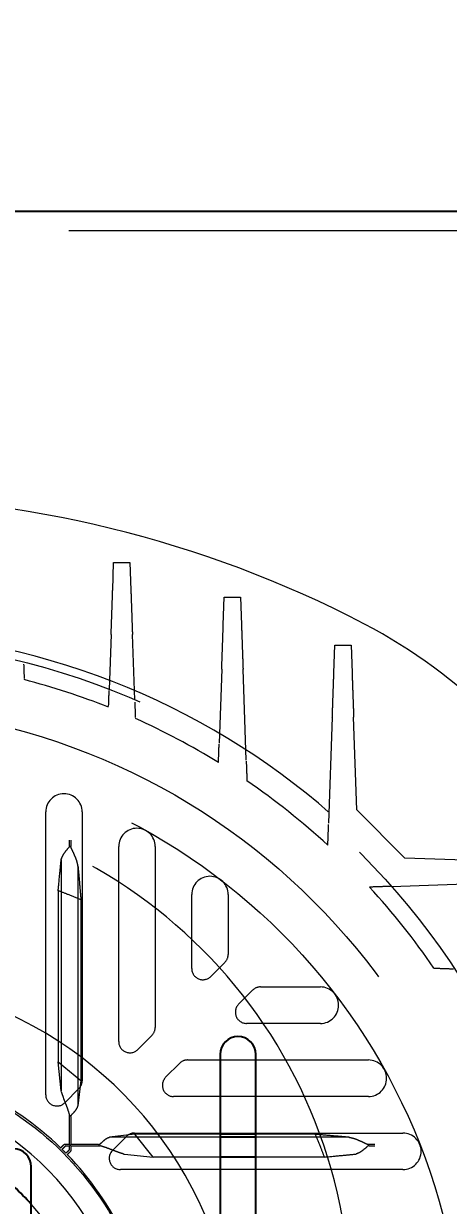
# Model space of a CAD drawing. Header units: millimetres. Extents: x 1293 to 41893, y 1011 to 26911.
# Drawn here: x 16766.4 to 16816.8, y 6790.5 to 6930.7 of the extents above; entities that cross this region are included whole.
import ezdxf

# ---------------------------------------------------------------- set-up
doc = ezdxf.new("R2010")
doc.units = ezdxf.units.MM
doc.header["$LTSCALE"] = 50
doc.linetypes.add('HIDDEN', pattern=[1.905, 1.27, -0.635])
doc.layers.add('CAPA_1', color=7, linetype='Continuous')
doc.styles.add('SLDTEXTSTYLE0', font='TXT', dxfattribs={"width": 0.75})
doc.dimstyles.new('SLDDIMSTYLE0', dxfattribs={"dimtxt": 100, "dimasz": 100, "dimexe": 0, "dimexo": 0.0625, "dimgap": 25, "dimtad": 2, "dimdec": 0, "dimlfac": 1.5, "dimrnd": 1e-09, "dimzin": 12, "dimdsep": 46, "dimtxsty": 'SLDTEXTSTYLE0', "dimsah": 1, "dimcen": 0.09, "dimadec": 0, "dimazin": 3, "dimtfac": 1, "dimtdec": 0, "dimtofl": 0, "dimtmove": 0, "dimatfit": 3, "dimfxl": 1, "dimfrac": 2, "dimtolj": 1, "dimtzin": 12, "dimarcsym": 0})

# ---------------------------------------------------------------- blocks, each defined once
blk = doc.blocks.new('_D_5')
at = {"layer": 'CAPA_1', "transparency": 16777216}
for p, q in [((11574.4, 7831.18), (17588.06, 7831.18)), ((17538.06, 7831.18), (17538.06, 4708.49)), ((16485.16, 4708.49), (17588.06, 4708.49))]:
    blk.add_line(p, q, dxfattribs=at)
for points in [[(17538.06, 7831.18), (17522.68, 7731.18), (17553.45, 7731.18)], [(17538.06, 4708.49), (17553.45, 4808.49), (17522.68, 4808.49)]]:
    blk.add_solid(points, dxfattribs=at)
at = {"layer": 'CAPA_1', "transparency": 16777216, "insert": (17409.15, 6122.06), "char_height": 100, "attachment_point": 1, "rotation": 90, "style": 'SLDTEXTSTYLE0'}
blk.add_mtext('4684', dxfattribs=at)

msp = doc.modelspace()

# ---------------------------------------------------------------- linework, layer by layer
at = {"color": 7, "linetype": 'Continuous', "lineweight": 25}
for p, q in [((16580.7778891, 6908.4014528), (16911.8285557, 6908.4014528)), ((16789.7118891, 6808.4014528), (16789.7118891, 6641.7347861)), ((16793.9452224, 6641.7347861), (16793.9452224, 6808.4014528)), ((16793.9452224, 6798.921894), (16789.7118891, 6798.921894)), ((16793.9452224, 6798.5643142), (16789.7118891, 6798.5643142)), ((16793.9452224, 6796.214345), (16789.7118891, 6796.214345)), ((16767.2785557, 6655.0681195), (16767.2785557, 6795.0681195))]:
    msp.add_line(p, q, dxfattribs=at)
at = {"color": 1, "linetype": 'HIDDEN', "lineweight": 18}
for p, q in [((16581.2439603, 6906.1241195), (16909.0798179, 6906.1241195)), ((16776.9479808, 6863.4651567), (16777.062867, 6866.7550663)), ((16777.062867, 6866.7550663), (16778.9942445, 6866.7550663)), ((16778.9942445, 6866.7550663), (16779.1091307, 6863.4651567)), ((16790.0813141, 6859.3592766), (16790.1962003, 6862.6491862)), ((16790.1962003, 6862.6491862), (16792.1275778, 6862.6491862)), ((16792.1275778, 6862.6491862), (16792.242464, 6859.3592766)), ((16776.7635492, 6858.183727), (16776.53677, 6851.68962)), ((16779.5637058, 6850.44783), (16779.2935623, 6858.183727)), ((16803.2146475, 6853.6646956), (16803.3295336, 6856.9546052)), ((16803.3295336, 6856.9546052), (16805.2609112, 6856.9546052)), ((16805.2609112, 6856.9546052), (16805.3757974, 6853.6646956)), ((16789.8968825, 6854.0778469), (16789.5908312, 6845.3136844)), ((16792.8033007, 6843.299015), (16792.4268956, 6854.0778469)), ((16803.0302159, 6848.3832659), (16802.5911143, 6835.8090425)), ((16805.9438168, 6837.3987457), (16805.5602289, 6848.3832659)), ((16789.5108619, 6843.023662), (16789.5154192, 6843.1541669)), ((16792.8844712, 6840.9745966), (16792.8893887, 6840.8337789)), ((16768.9952224, 6803.6105918), (16768.9952224, 6837.148675)), ((16773.3285557, 6837.148675), (16773.3285557, 6805.2772585)), ((16811.6591819, 6831.6833806), (16805.9438168, 6837.3987457)), ((16771.8285557, 6833.1339571), (16771.8285557, 6833.8167398)), ((16771.9740187, 6833.8149099), (16771.9740187, 6833.0714247)), ((16802.4999166, 6833.1974804), (16802.5051367, 6833.3469672)), ((16777.6618891, 6809.9202359), (16777.6618891, 6833.0538194)), ((16781.9952224, 6833.0538194), (16781.9952224, 6811.5869025)), ((16770.832361, 6831.5130865), (16770.832361, 6804.0728495)), ((16772.8247504, 6830.7680872), (16772.8247504, 6802.3100789)), ((16822.6437021, 6831.2997927), (16811.6591819, 6831.6833806)), ((16770.4747812, 6827.8149802), (16770.4747812, 6807.5087899)), ((16807.6074035, 6828.2447005), (16807.4579166, 6828.2394803)), ((16810.0694788, 6828.3306781), (16822.6437021, 6828.7697796)), ((16773.1823302, 6826.7249447), (16773.1823302, 6805.3191338)), ((16786.3285557, 6818.5869025), (16786.3285557, 6827.3542354)), ((16790.6618891, 6827.3542354), (16790.6618891, 6820.2535692)), ((16790.2713648, 6819.3107602), (16788.6046981, 6817.6440935)), ((16815.0942151, 6818.6289524), (16815.2350328, 6818.6240349)), ((16791.9045298, 6814.3442619), (16793.5711964, 6816.0109285)), ((16794.5140055, 6816.4014528), (16801.6146717, 6816.4014528)), ((16801.6146717, 6812.0681195), (16792.8473388, 6812.0681195)), ((16781.6046981, 6810.6440935), (16779.9380314, 6808.9774268)), ((16770.4747812, 6807.5087899), (16773.1823302, 6805.3191338)), ((16770.832361, 6804.0728495), (16770.4747812, 6807.5087899)), ((16783.2378631, 6805.6775952), (16784.9045298, 6807.3442619)), ((16785.8473388, 6807.7347861), (16807.3142556, 6807.7347861)), ((16773.1823302, 6805.3191338), (16772.8247504, 6802.3100789)), ((16770.8616651, 6803.9163739), (16770.832361, 6804.0728495)), ((16772.9380314, 6804.3344494), (16771.2713648, 6802.6677828)), ((16807.3142556, 6803.4014528), (16784.1806721, 6803.4014528)), ((16771.8285557, 6797.7135824), (16771.8285557, 6801.1522654)), ((16771.9740187, 6801.0234129), (16771.9740187, 6797.7135824)), ((16779.57957, 6798.921894), (16776.5705151, 6798.5643142)), ((16789.7118891, 6798.5643142), (16776.5705151, 6798.5643142)), ((16776.928219, 6797.0109285), (16778.5948857, 6798.6775952)), ((16779.5376947, 6799.0681195), (16811.4091112, 6799.0681195)), ((16781.7692261, 6796.214345), (16779.57957, 6798.921894)), ((16789.7118891, 6798.921894), (16779.57957, 6798.921894)), ((16800.9853809, 6798.921894), (16793.9452224, 6798.921894)), ((16805.0285234, 6798.5643142), (16793.9452224, 6798.5643142)), ((16771.8285557, 6797.7135824), (16771.2002503, 6797.7135824)), ((16771.3984914, 6797.5681194), (16771.8285557, 6797.5681194)), ((16771.8285557, 6797.1380551), (16771.8285557, 6797.5681194)), ((16775.2838491, 6797.7135824), (16771.9740187, 6797.7135824)), ((16771.9740187, 6797.5681194), (16771.9740187, 6796.939814)), ((16771.9740187, 6797.5681194), (16775.4127017, 6797.5681194)), ((16808.0753461, 6797.7135824), (16807.331861, 6797.7135824)), ((16807.3943933, 6797.5681194), (16808.077176, 6797.5681194)), ((16778.3332857, 6796.5719248), (16781.7692261, 6796.214345)), ((16789.7118891, 6796.214345), (16781.7692261, 6796.214345)), ((16802.0754165, 6796.214345), (16793.9452224, 6796.214345)), ((16811.4091112, 6794.7347861), (16777.8710281, 6794.7347861))]:
    msp.add_line(p, q, dxfattribs=at)
for radius in [86.6666667, 78.6905989, 73.3333333, 36.576]:
    msp.add_circle((16745.1618891, 6770.9014528), radius, dxfattribs=at)
for centre, radius, start, end in [((16745.1618891, 6741.2347861), 133.3333333, 62.438299416, 117.561700584), ((16745.1618891, 6770.9014528), 87.6666667, 284.612553005, 246.148151583), ((16777.5511374, 6803.2907012), 63.3333333, 27.561700584, 62.438299416), ((16745.1618891, 6770.9014528), 84.6666667, 68.303184268, 75.444874723), ((16745.1618891, 6770.9014528), 84.6666667, 58.412050018, 65.968700784), ((16745.1618891, 6770.9014528), 84.6666667, 47.373153803, 55.687197363), ((16771.1618891, 6837.148675), 2.1666667, 360, 180), ((16745.1618891, 6778.4014528), 60, 0, 180), ((16779.8285557, 6833.0538194), 2.1666667, 360, 180), ((16788.4952224, 6827.3542354), 2.1666667, 0, 180), ((16745.1618891, 6770.9014528), 84.6666667, 34.312802637, 42.626846197), ((16789.3285557, 6820.2535692), 1.3333333, 315, 0), ((16787.6618891, 6818.5869025), 1.3333333, 180, 315), ((16745.1618891, 6770.9014528), 46.5666667, 16.923767291, 220.423345957), ((16794.5140055, 6815.0681195), 1.3333333, 90, 135), ((16801.6146717, 6814.2347861), 2.1666667, 270, 90), ((16792.8473388, 6813.4014528), 1.3333333, 135, 270.000001124), ((16780.6618891, 6811.5869025), 1.3333333, 315, 0), ((16778.9952224, 6809.9202359), 1.3333333, 180, 315), ((16785.8473388, 6806.4014528), 1.3333333, 90, 135), ((16807.3142556, 6805.5681195), 2.1666667, 270, 90), ((16771.9952224, 6805.2772585), 1.3333333, 314.999999999, 0), ((16784.1806721, 6804.7347861), 1.3333333, 135, 270.000001124), ((16745.1618891, 6770.9014528), 33.8666667, 310.772044841, 180.762723665), ((16745.1618891, 6770.9014528), 36.7787701, 45.885247552, 64.483399687), ((16770.3285557, 6803.6105918), 1.3333333, 180, 315), ((16779.5376947, 6797.7347861), 1.3333333, 90, 135), ((16811.4091112, 6796.9014528), 2.1666667, 270, 90), ((16745.1618891, 6770.9014528), 36.7787701, 44.526533766, 45.473466234), ((16777.8710281, 6796.0681195), 1.3333333, 135, 270.000001124), ((16745.1618891, 6770.9014528), 36.7787701, 25.516600313, 44.114752447), ((16745.1618891, 6770.9014528), 29.6333333, 318.274686408, 41.725290056)]:
    msp.add_arc(centre, radius, start, end, dxfattribs=at)
at = {"color": 7, "linetype": 'Continuous', "lineweight": 25}
for centre, radius, start, end in [((16791.8285557, 6808.4014528), 2.1166667, 0, 180), ((16765.1618891, 6795.0681195), 2.1166667, 0, 180), ((16745.1618891, 6770.9014528), 29.6333333, 41.725313592, 52.879949427)]:
    msp.add_arc(centre, radius, start, end, dxfattribs=at)
at = {"color": 1, "linetype": 'HIDDEN', "lineweight": 18}
for points, knots in [([(16776.7635492, 6858.183727), (16776.7793923, 6858.6374149), (16776.8120731, 6859.5732683), (16776.8587843, 6860.9109041), (16776.9015575, 6862.1357663), (16776.9349199, 6863.0911427), (16776.9437218, 6863.3431966), (16776.9479808, 6863.4651567)], [0, 0, 0, 0, 0.1785607693, 0.3683295918, 0.5630137686, 0.7885577054, 1, 1, 1, 1]), ([(16779.1091307, 6863.4651567), (16779.1125035, 6863.3685716), (16779.1194616, 6863.1693192), (16779.1457408, 6862.4167789), (16779.1849661, 6861.2935142), (16779.2359454, 6859.8336596), (16779.2747726, 6858.7217916), (16779.2935623, 6858.183727)], [0, 0, 0, 0, 0.1784612352, 0.368160733, 0.5628331568, 0.7884425028, 1, 1, 1, 1]), ([(16789.8968825, 6854.0778469), (16789.9127257, 6854.5315348), (16789.9454064, 6855.4673882), (16789.9921177, 6856.805024), (16790.0348908, 6858.0298862), (16790.0682533, 6858.9852625), (16790.0770552, 6859.2373165), (16790.0813141, 6859.3592766)], [0, 0, 0, 0, 0.17856076928, 0.3683295918, 0.56301376859, 0.78855770545, 1, 1, 1, 1]), ([(16792.242464, 6859.3592766), (16792.2458368, 6859.2626915), (16792.2527949, 6859.063439), (16792.2790742, 6858.3108987), (16792.3182994, 6857.1876341), (16792.3692787, 6855.7277795), (16792.408106, 6854.6159115), (16792.4268956, 6854.0778469)], [0, 0, 0, 0, 0.17846123522, 0.368160733, 0.56283315679, 0.78844250282, 1, 1, 1, 1]), ([(16766.375301, 6854.6916821), (16766.3858865, 6854.3885551), (16766.4059236, 6853.8147663), (16766.4259857, 6853.2402643), (16766.4354491, 6852.969266)], [0, 0, 0, 0, 0.528290175, 1, 1, 1, 1]), ([(16803.0302159, 6848.3832659), (16803.046059, 6848.8369538), (16803.0787397, 6849.7728072), (16803.125451, 6851.110443), (16803.1682241, 6852.3353052), (16803.2015866, 6853.2906816), (16803.2103885, 6853.5427355), (16803.2146475, 6853.6646956)], [0, 0, 0, 0, 0.1785607693, 0.3683295918, 0.5630137686, 0.7885577054, 1, 1, 1, 1]), ([(16805.3757974, 6853.6646956), (16805.3791702, 6853.5681105), (16805.3861282, 6853.3688581), (16805.4124075, 6852.6163178), (16805.4516328, 6851.4930531), (16805.502612, 6850.0331985), (16805.5414393, 6848.9213305), (16805.5602289, 6848.3832659)], [0, 0, 0, 0, 0.1784612352, 0.368160733, 0.5628331568, 0.7884425028, 1, 1, 1, 1]), ([(16776.4669524, 6849.6903057), (16776.4792118, 6850.0413706), (16776.5011037, 6850.6682722), (16776.5229565, 6851.2940523), (16776.5325717, 6851.5693956)], [0, 0, 0, 0, 0.5599999997, 1, 1, 1, 1]), ([(16779.5726062, 6850.1929557), (16779.583901, 6849.8695135), (16779.6052514, 6849.258117), (16779.6266727, 6848.6446935), (16779.6367616, 6848.3557844)], [0, 0, 0, 0, 0.5290219779, 1, 1, 1, 1]), ([(16789.5154192, 6843.1541669), (16789.5286794, 6843.5338885), (16789.5523583, 6844.2119627), (16789.5759325, 6844.8870407), (16789.5863052, 6845.184075)], [0, 0, 0, 0, 0.5599999973, 1, 1, 1, 1]), ([(16792.8081621, 6843.1598045), (16792.8223565, 6842.7533297), (16792.8477036, 6842.027482), (16792.8732367, 6841.2963116), (16792.8844712, 6840.9745966)], [0, 0, 0, 0, 0.5599999617, 1, 1, 1, 1]), ([(16802.5051367, 6833.3469672), (16802.5202972, 6833.7811059), (16802.5473695, 6834.5563537), (16802.5741787, 6835.3240704), (16802.5859748, 6835.6618658)], [0, 0, 0, 0, 0.5599999233, 1, 1, 1, 1]), ([(16771.8285557, 6833.1339571), (16771.8259284, 6833.1154549), (16771.8143413, 6833.0338559), (16771.5881304, 6832.7764869), (16771.2909695, 6832.4126036), (16770.9759905, 6831.9675673), (16770.8912244, 6831.7309331), (16770.8488549, 6831.6126538)], [0, 0, 0, 0, 0.02853837266, 0.12586138418, 0.49970178869, 0.74993073701, 1, 1, 1, 1]), ([(16772.8247504, 6830.7680872), (16772.7899763, 6830.9460842), (16772.7205081, 6831.3016678), (16772.4831144, 6831.8924099), (16772.2630662, 6832.3793009), (16772.1054418, 6832.7212846), (16772.0100221, 6832.9150173), (16771.9859973, 6833.0193867), (16771.9740187, 6833.0714247)], [0, 0, 0, 0, 0.24983384322, 0.49909164917, 0.74946682061, 0.87471516601, 0.93753357473, 1, 1, 1, 1]), ([(16770.4747812, 6827.8149802), (16770.5413209, 6828.5060439), (16770.6601416, 6829.7400863), (16770.7797384, 6830.9713364), (16770.832361, 6831.5130865)], [0, 0, 0, 0, 0.5599999629, 1, 1, 1, 1]), ([(16770.832361, 6831.5130865), (16770.8345367, 6831.5319336), (16770.838422, 6831.5655917), (16770.8456669, 6831.5982727), (16770.8488549, 6831.6126538)], [0, 0, 0, 0, 0.55995553351, 1, 1, 1, 1]), ([(16772.827495, 6830.7369305), (16772.82698, 6830.742713), (16772.8260602, 6830.7530406), (16772.8251507, 6830.7634889), (16772.8247504, 6830.7680872)], [0, 0, 0, 0, 0.5599080848, 1, 1, 1, 1]), ([(16772.827495, 6830.7369305), (16772.8940981, 6829.9901347), (16773.0130322, 6828.65657), (16773.1306002, 6827.3151638), (16773.1823302, 6826.7249447)], [0, 0, 0, 0, 0.5599997007, 1, 1, 1, 1]), ([(16773.1823302, 6826.7249447), (16772.6800289, 6826.9359947), (16771.7830517, 6827.312874), (16770.8745347, 6827.6615573), (16770.4747812, 6827.8149802)], [0, 0, 0, 0, 0.5599934896, 1, 1, 1, 1]), ([(16809.9223021, 6828.3255385), (16809.4922201, 6828.3105197), (16808.7242164, 6828.2837005), (16807.9486519, 6828.2566171), (16807.6074035, 6828.2447005)], [0, 0, 0, 0, 0.5599999227, 1, 1, 1, 1]), ([(16815.2350328, 6818.6240349), (16815.6443639, 6818.6097408), (16816.3753122, 6818.5842155), (16817.100957, 6818.5588754), (16817.4202407, 6818.5477258)], [0, 0, 0, 0, 0.559999962, 1, 1, 1, 1]), ([(16770.8616651, 6803.9163739), (16770.9253616, 6803.71925), (16771.0529645, 6803.3243525), (16771.3234932, 6802.6192692), (16771.6060055, 6801.9054148), (16771.7543911, 6801.4032517), (16771.8285557, 6801.1522654)], [0, 0, 0, 0, 0.2492516595, 0.4993247847, 0.7497573978, 1, 1, 1, 1]), ([(16771.9740187, 6801.0234129), (16771.9755336, 6801.0428363), (16771.9786372, 6801.0826273), (16772.0469231, 6801.2266557), (16772.261454, 6801.4282881), (16772.5172563, 6801.7259431), (16772.7432366, 6802.0223609), (16772.796244, 6802.2031733), (16772.8222831, 6802.2919944)], [0, 0, 0, 0, 0.0307046745, 0.062901837, 0.2509859433, 0.5005951902, 0.7546755084, 1, 1, 1, 1]), ([(16772.8247504, 6802.3100789), (16772.8243331, 6802.3066763), (16772.8235878, 6802.3006002), (16772.8226818, 6802.294624), (16772.8222831, 6802.2919944)], [0, 0, 0, 0, 0.5600002326, 1, 1, 1, 1]), ([(16775.2838491, 6797.7135824), (16775.3032389, 6797.7150886), (16775.3430349, 6797.7181797), (16775.4870544, 6797.7864725), (16775.6887383, 6798.0010113), (16775.984461, 6798.255203), (16776.2812655, 6798.4816304), (16776.462043, 6798.5351082), (16776.5524307, 6798.5618468)], [0, 0, 0, 0, 0.0306483074, 0.0629033449, 0.2509869952, 0.5005956374, 0.7503008049, 1, 1, 1, 1]), ([(16776.5705151, 6798.5643142), (16776.5671125, 6798.5638968), (16776.5610365, 6798.5631516), (16776.5550602, 6798.5622455), (16776.5524307, 6798.5618468)], [0, 0, 0, 0, 0.5600002325, 1, 1, 1, 1]), ([(16804.9973667, 6798.5670588), (16804.2505709, 6798.6336618), (16802.9170063, 6798.7525959), (16801.5756001, 6798.870164), (16800.9853809, 6798.921894)], [0, 0, 0, 0, 0.5599997007, 1, 1, 1, 1]), ([(16800.9853809, 6798.921894), (16801.1964309, 6798.4195926), (16801.5733103, 6797.5226154), (16801.9219935, 6796.6140984), (16802.0754165, 6796.214345)], [0, 0, 0, 0, 0.5599934896, 1, 1, 1, 1]), ([(16804.9973667, 6798.5670588), (16805.0031493, 6798.5665437), (16805.0134769, 6798.5656239), (16805.0239252, 6798.5647144), (16805.0285234, 6798.5643142)], [0, 0, 0, 0, 0.5599126715, 1, 1, 1, 1]), ([(16805.0285234, 6798.5643142), (16805.2065268, 6798.5295734), (16805.5621232, 6798.4601721), (16806.1527694, 6798.2222775), (16806.6093682, 6798.0175408), (16806.8912025, 6797.8857164), (16806.9885765, 6797.83997), (16807.0680513, 6797.8031638), (16807.1754043, 6797.7493602), (16807.2798065, 6797.725486), (16807.331861, 6797.7135824)], [0, 0, 0, 0, 0.2498295045, 0.4990829818, 0.7494538051, 0.8354564504, 0.8609376196, 0.8747173418, 0.9375346595, 1, 1, 1, 1]), ([(16770.7635055, 6797.3066638), (16770.7694612, 6797.311367), (16770.7803703, 6797.3199819), (16770.8243893, 6797.3611882), (16770.8988918, 6797.4332323), (16771.0177513, 6797.5513798), (16771.1192504, 6797.6544924), (16771.1677888, 6797.7038023)], [0, 0, 0, 0, 0.16771421819, 0.30720187709, 0.50091140838, 0.76132851499, 1, 1, 1, 1]), ([(16770.9526153, 6797.1219862), (16770.9573707, 6797.1282763), (16770.9660934, 6797.1398139), (16771.0085085, 6797.1871862), (16771.082934, 6797.267697), (16771.2051231, 6797.3963192), (16771.3103728, 6797.5047315), (16771.3608261, 6797.5567008)], [0, 0, 0, 0, 0.1667316437, 0.3058316196, 0.5005123537, 0.760561574, 1, 1, 1, 1]), ([(16771.2002503, 6797.7135824), (16771.1936025, 6797.7134312), (16771.181762, 6797.7131617), (16771.1720487, 6797.7066556), (16771.1677888, 6797.7038023)], [0, 0, 0, 0, 0.5614398082, 1, 1, 1, 1]), ([(16771.3984914, 6797.5681194), (16771.390758, 6797.5680142), (16771.3769895, 6797.5678268), (16771.3657519, 6797.5600915), (16771.3608261, 6797.5567008)], [0, 0, 0, 0, 0.5616668448, 1, 1, 1, 1]), ([(16771.3824225, 6796.6921791), (16771.3887116, 6796.6969337), (16771.4002481, 6796.7056554), (16771.4476174, 6796.7480676), (16771.5281274, 6796.8224922), (16771.6567527, 6796.944684), (16771.7651649, 6797.0499337), (16771.8171371, 6797.1003898)], [0, 0, 0, 0, 0.166714802, 0.3058091553, 0.500512304, 0.7605484223, 1, 1, 1, 1]), ([(16771.5671001, 6796.5030692), (16771.571804, 6796.5090258), (16771.5804199, 6796.5199361), (16771.6216291, 6796.5639578), (16771.6936741, 6796.6384611), (16771.8118189, 6796.7573177), (16771.9149314, 6796.8588169), (16771.9642386, 6796.9073526)], [0, 0, 0, 0, 0.1677316093, 0.3072250742, 0.5009114552, 0.7613419588, 1, 1, 1, 1]), ([(16771.8171371, 6797.1003898), (16771.8195094, 6797.1033359), (16771.8242572, 6797.1092323), (16771.8279556, 6797.1224384), (16771.8283279, 6797.1321265), (16771.8285557, 6797.1380551)], [0, 0, 0, 0, 0.2792803322, 0.5589575766, 1, 1, 1, 1]), ([(16771.8285557, 6797.7135824), (16771.8421957, 6797.700067), (16771.8665396, 6797.6759453), (16771.8908098, 6797.651704), (16771.9014814, 6797.6410451)], [0, 0, 0, 0, 0.5603020955, 1, 1, 1, 1]), ([(16771.9014814, 6797.6410451), (16771.8879043, 6797.627468), (16771.8636299, 6797.6031937), (16771.8392843, 6797.5788481), (16771.8285557, 6797.5681194)], [0, 0, 0, 0, 0.5593186957, 1, 1, 1, 1]), ([(16771.9014814, 6797.6410451), (16771.9150381, 6797.6546018), (16771.9392759, 6797.6788396), (16771.9633914, 6797.7029552), (16771.9740187, 6797.7135824)], [0, 0, 0, 0, 0.5593185892, 1, 1, 1, 1]), ([(16771.9740187, 6797.5681194), (16771.9604951, 6797.5817677), (16771.9363734, 6797.6061117), (16771.912132, 6797.6303818), (16771.9014814, 6797.6410451)], [0, 0, 0, 0, 0.5606409192, 1, 1, 1, 1]), ([(16771.9642386, 6796.9073526), (16771.9662313, 6796.909909), (16771.9702195, 6796.9150252), (16771.9734102, 6796.9263628), (16771.9737877, 6796.9347077), (16771.9740187, 6796.939814)], [0, 0, 0, 0, 0.2793138419, 0.5590057108, 1, 1, 1, 1]), ([(16778.1768102, 6796.6012288), (16777.9796783, 6796.6649281), (16777.5848298, 6796.7925156), (16776.8796808, 6797.0630654), (16776.1658359, 6797.3455858), (16775.663608, 6797.4939825), (16775.4127017, 6797.5681194)], [0, 0, 0, 0, 0.2492611933, 0.4992620394, 0.7498380994, 1, 1, 1, 1]), ([(16807.3943933, 6797.5681195), (16807.3759263, 6797.5655039), (16807.2943341, 6797.5539473), (16807.0369271, 6797.3276876), (16806.6730455, 6797.0305404), (16806.2280024, 6796.7155528), (16805.991369, 6796.6307877), (16805.8730901, 6796.5884186)], [0, 0, 0, 0, 0.0284869224, 0.1258625086, 0.4997024323, 0.7499310587, 1, 1, 1, 1]), ([(16778.1768102, 6796.6012288), (16778.2044973, 6796.5944504), (16778.2580427, 6796.5813412), (16778.3087824, 6796.5749913), (16778.3332857, 6796.5719248)], [0, 0, 0, 0, 0.5170782526, 1, 1, 1, 1]), ([(16802.0754165, 6796.214345), (16802.7664801, 6796.2808846), (16804.0005225, 6796.3997053), (16805.2317726, 6796.5193022), (16805.7735227, 6796.5719248)], [0, 0, 0, 0, 0.5599999629, 1, 1, 1, 1]), ([(16805.7735227, 6796.5719248), (16805.7923698, 6796.5741004), (16805.826028, 6796.5779858), (16805.858709, 6796.5852306), (16805.8730901, 6796.5884186)], [0, 0, 0, 0, 0.5599555335, 1, 1, 1, 1])]:
    msp.add_open_spline(points, degree=3, knots=knots, dxfattribs=at)

# ---------------------------------------------------------------- dimensions: what is measured, and where the dimension line sits
at = {"layer": 'CAPA_1'}
dim = msp.add_linear_dim(base=(17538.0605071, 4708.4929069), p1=(11510.8968592, 7831.1769069), p2=(16421.6646746, 4708.4929069), angle=90, dimstyle='SLDDIMSTYLE0', dxfattribs=at)
dim.commit()
dim.dimension.update_dxf_attribs({"geometry": '_D_5', "text_midpoint": (17538.0605071, 6269.8349069), "dimtype": 160})

doc.saveas('drawing.dxf')
